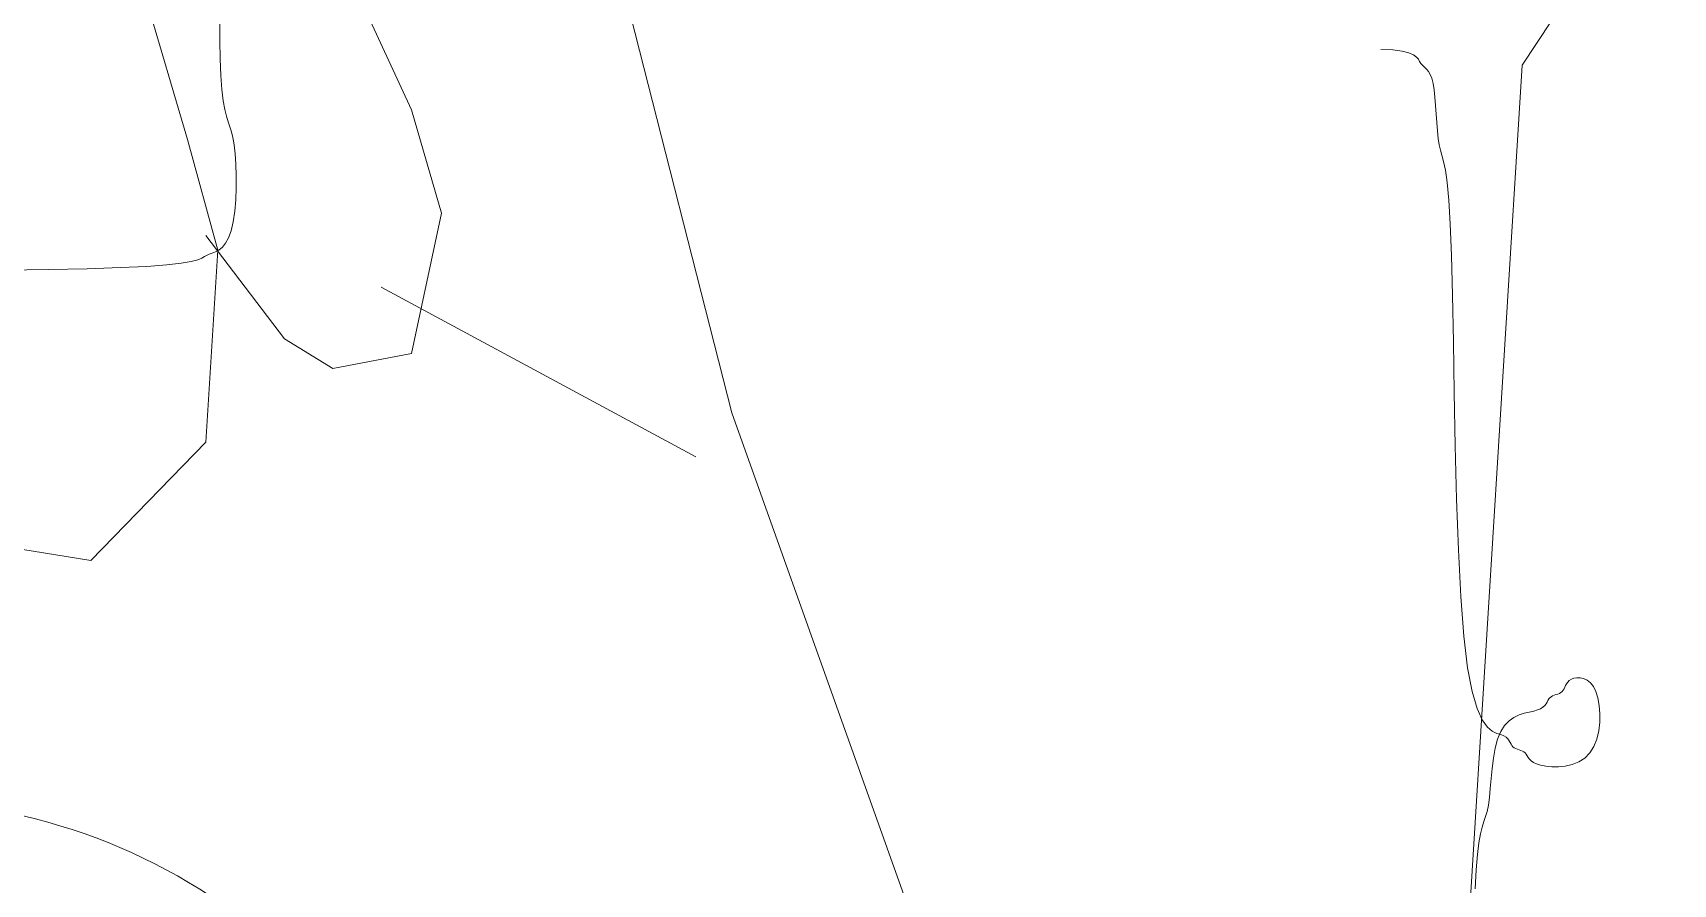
# Model space of a CAD drawing. Header units: millimetres. Extents: x 42 to 552, y 43 to 535.
# Drawn here: x 285.312 to 285.4556, y 504.4771 to 504.5516 of the extents above; entities that cross this region are included whole.
import ezdxf

# ---------------------------------------------------------------- set-up
doc = ezdxf.new("R2010")
doc.units = ezdxf.units.MM
doc.header["$LTSCALE"] = 0.75
doc.header["$MEASUREMENT"] = 0
doc.layers.add('Gramado', color=9, linetype='Continuous', lineweight=0)

# ---------------------------------------------------------------- blocks, each defined once
blk = doc.blocks.new('arbusto8vista')
for p, q in [((-0.6893776737786936, 0.252942070611283), (-0.6893524515479328, 0.2496382583964873)), ((-0.6893524515479328, 0.2496382583964873), (-0.6892767848556218, 0.2464730676732358)), ((-0.4861288197421629, 0.2481028351820811), (-0.4839965679725537, 0.2480319513756513)), ((-0.4839965679725537, 0.2480319513756513), (-0.4823876586702056, 0.2478382023047345)), ((-0.4823876586702056, 0.2478382023047345), (-0.4812201227984474, 0.2475499414919113)), ((-0.4812201227984474, 0.2475499414919113), (-0.4804119913206932, 0.247195522459748)), ((-0.4804119913206932, 0.247195522459748), (-0.4798812952003289, 0.2468032987308248)), ((-0.6892767848556218, 0.2464730676732358), (-0.6891506737017892, 0.2435851199330301)), ((-0.4798812952003289, 0.2468032987308248), (-0.4795460654007115, 0.2464016238277225)), ((-0.4795460654007115, 0.2464016238277225), (-0.4793243328851986, 0.2460188512729786)), ((-0.4793243328851986, 0.2460188512729786), (-0.4791341286172326, 0.2456833345892022)), ((-0.4791341286172326, 0.2456833345892022), (-0.4789092467657952, 0.2454118756604942)), ((-0.4789092467657952, 0.2454118756604942), (-0.4786465343225359, 0.2451750698171367)), ((-0.4786465343225359, 0.2451750698171367), (-0.4783586014847003, 0.2449319607509466)), ((-0.4783586014847003, 0.2449319607509466), (-0.4780580584495908, 0.244641592153755)), ((-0.4780580584495908, 0.244641592153755), (-0.4777575154145097, 0.2442630077173646)), ((-0.4777575154145097, 0.2442630077173646), (-0.4774695825766742, 0.2437552511336065)), ((-0.6891506737017892, 0.2435851199330301), (-0.6889741180864064, 0.2411130366674143)), ((-0.4774695825766742, 0.2437552511336065), (-0.4772068701334149, 0.2430773660943117)), ((-0.4772068701334149, 0.2430773660943117), (-0.4769819882819775, 0.2421883962912972)), ((-0.4769819882819775, 0.2421883962912972), (-0.4768033438205634, 0.2410647131790711)), ((-0.6889741180864064, 0.2411130366674143), (-0.6887492198620748, 0.2391534328276066)), ((-0.6887492198620748, 0.2391534328276066), (-0.6884864882915736, 0.2376348972035771)), ((-0.4768033438205634, 0.2410647131790711), (-0.4766625299509712, 0.2397519992629213)), ((-0.4766625299509712, 0.2397519992629213), (-0.4765469364759269, 0.2383132648108131)), ((-0.6884864882915736, 0.2376348972035771), (-0.6881985344903114, 0.23644401204497)), ((-0.6881985344903114, 0.23644401204497), (-0.6878979695736689, 0.2354673596014436)), ((-0.6878979695736689, 0.2354673596014436), (-0.6875974046570263, 0.2345915221226704)), ((-0.4765469364759269, 0.2383132648108131), (-0.4764439531981566, 0.2368115200907255)), ((-0.4764439531981566, 0.2368115200907255), (-0.4763409699203862, 0.2353097753706521)), ((-0.6875974046570263, 0.2345915221226704), (-0.6873094508557642, 0.2337030818582804)), ((-0.6873094508557642, 0.2337030818582804), (-0.687046719285263, 0.232688621057946)), ((-0.687046719285263, 0.232688621057946), (-0.6868218210609314, 0.2314347219713113)), ((-0.4763409699203862, 0.2353097753706521), (-0.4762253764453703, 0.2338710409185438)), ((-0.4762253764453703, 0.2338710409185438), (-0.4760845625757781, 0.2325583270023799)), ((-0.6868218210609314, 0.2314347219713113), (-0.6866463162953096, 0.2298615721412887)), ((-0.6866463162953096, 0.2298615721412887), (-0.6865275610898891, 0.2280237802837775)), ((-0.4760845625757781, 0.2325583270023799), (-0.4759059181143357, 0.2314346438901538)), ((-0.4759059181143357, 0.2314346438901538), (-0.4756810362628983, 0.2305146941200462)), ((-0.4756810362628983, 0.2305146941200462), (-0.475418323819639, 0.2296199493111573)), ((-0.6865275610898891, 0.2280237802837775), (-0.6864718605432927, 0.2260095604079595)), ((-0.475418323819639, 0.2296199493111573), (-0.4751303909818319, 0.2285235733527458)), ((-0.4751303909818319, 0.2285235733527458), (-0.4748298479467223, 0.2269987301341558)), ((-0.4748298479467223, 0.2269987301341558), (-0.4745293049116128, 0.2248185835446748)), ((-0.6864718605432927, 0.2260095604079595), (-0.6864855197541146, 0.223907126522974)), ((-0.4745293049116128, 0.2248185835446748), (-0.4742413720738057, 0.2217562974735898)), ((-0.6865748438210346, 0.2218046926379884), (-0.6867461378427038, 0.2197904727621705)), ((-0.6864855197541146, 0.223907126522974), (-0.6865748438210346, 0.2218046926379884)), ((-0.4742413720738057, 0.2217562974735898), (-0.473978659630518, 0.2175850358102167)), ((-0.6867461378427038, 0.2197904727621705), (-0.6870057069177165, 0.2179526809046592)), ((-0.6873598561447238, 0.2163795310746366), (-0.6878096362205213, 0.2151361335976674)), ((-0.6870057069177165, 0.2179526809046592), (-0.6873598561447238, 0.2163795310746366)), ((-0.473978659630518, 0.2175850358102167), (-0.4737537777790806, 0.2120779624438569)), ((-0.6901131827768552, 0.2126829422086161), (-0.6906890694159245, 0.2124477035291648)), ((-0.6895120748251031, 0.2130189964628073), (-0.6901131827768552, 0.2126829422086161)), ((-0.6889109668733511, 0.2135062743841303), (-0.6895120748251031, 0.2130189964628073)), ((-0.6883350802342818, 0.2141951840649483), (-0.6889109668733511, 0.2135062743841303)), ((-0.6878096362205213, 0.2151361335976674), (-0.6883350802342818, 0.2141951840649483)), ((-0.7125768541623074, 0.2097487384021832), (-0.7194075880867672, 0.2096080141080137)), ((-0.7067297459229565, 0.2099272692231295), (-0.7125768541623074, 0.2097487384021832)), ((-0.7021100680139796, 0.2101520080212822), (-0.7067297459229565, 0.2099272692231295)), ((-0.6986253427479596, 0.2104145533462116), (-0.7021100680139796, 0.2101520080212822)), ((-0.6960990218543941, 0.2107023030223445), (-0.6986253427479596, 0.2104145533462116)), ((-0.6943545570628089, 0.2110026548740649), (-0.6960990218543941, 0.2107023030223445)), ((-0.6932154001026163, 0.2113030067257995), (-0.6943545570628089, 0.2110026548740649)), ((-0.6925050027033421, 0.2115907564019182), (-0.6932154001026163, 0.2113030067257995)), ((-0.692046816594484, 0.2118533017268618), (-0.6925050027033421, 0.2115907564019182)), ((-0.6916642935054824, 0.2120780405250002), (-0.692046816594484, 0.2118533017268618)), ((-0.691214513429685, 0.2122628723320901), (-0.6916642935054824, 0.2120780405250002)), ((-0.6906890694159245, 0.2124477035291648), (-0.691214513429685, 0.2122628723320901)), ((-0.4737537777790806, 0.2120779624438569), (-0.4735730314650937, 0.2051111576078171)), ((-0.7194075880867672, 0.2096080141080137), (-0.7268940724679567, 0.2094924941650476)), ((-0.4735730314650937, 0.2051111576078171), (-0.4734175046275766, 0.196972366911524)), ((-0.4734175046275766, 0.196972366911524), (-0.4732619759538181, 0.1880522523083812)), ((-0.4732619759538181, 0.1880522523083812), (-0.4730812241311924, 0.1787414757518064)), ((-0.4730812241311924, 0.1787414757518064), (-0.4728500278470165, 0.1694306991952459)), ((-0.4728500278470165, 0.1694306991952459), (-0.4725431657886645, 0.1605105845920889)), ((-0.4725431657886645, 0.1605105845920889), (-0.4721354166434537, 0.1523717938957958)), ((-0.4721354166434537, 0.1523717938957958), (-0.4716015590987297, 0.145404989059756)), ((-0.4716015590987297, 0.145404989059756), (-0.4709268807986007, 0.1399021163677645)), ((-0.4709268807986007, 0.1399021163677645), (-0.4701387052143389, 0.1357602594249414)), ((-0.4527696652317559, 0.1378773675843803), (-0.4531259163113361, 0.1376526287862276)), ((-0.4523198851559869, 0.1380495973683651), (-0.4527696652317559, 0.1378773675843803)), ((-0.4517944411422263, 0.1381462144037755), (-0.4523198851559869, 0.1380495973683651)), ((-0.4512185545031286, 0.1381420146444299), (-0.4517944411422263, 0.1381462144037755)), ((-0.4506174465513766, 0.1380117940441181), (-0.4512185545031286, 0.1381420146444299)), ((-0.450016338599653, 0.1377303485566728), (-0.4506174465513766, 0.1380117940441181)), ((-0.4701387052143389, 0.1357602594249414), (-0.4692748647740075, 0.1327777861667983)), ((-0.4560485160589565, 0.1349704767268634), (-0.4563112476294577, 0.1348297588886282)), ((-0.4557605622576943, 0.1350859920439262), (-0.4560485160589565, 0.1349704767268634)), ((-0.4554599973410518, 0.1351889067104253), (-0.4557605622576943, 0.1350859920439262)), ((-0.4551594324244093, 0.1352918225969404), (-0.4554599973410518, 0.1351889067104253)), ((-0.4548714786231471, 0.1354073415740658), (-0.4551594324244093, 0.1352918225969404)), ((-0.4546087470526459, 0.1355480655123813), (-0.4548714786231471, 0.1354073415740658)), ((-0.4543838488283143, 0.1357265962825096), (-0.4546087470526459, 0.1355480655123813)), ((-0.4542041405105977, 0.1359513350806481), (-0.4543838488283143, 0.1357265962825096)), ((-0.4540559604403995, 0.1362138804055917), (-0.4542041405105977, 0.1359513350806481)), ((-0.4539203924036883, 0.1365016300817103), (-0.4540559604403995, 0.1362138804055917)), ((-0.4537785201864608, 0.1368019819334449), (-0.4539203924036883, 0.1365016300817103)), ((-0.4536114275746854, 0.1371023337851653), (-0.4537785201864608, 0.1368019819334449)), ((-0.4534001983543021, 0.1373900834612982), (-0.4536114275746854, 0.1371023337851653)), ((-0.4531259163113361, 0.1376526287862276), (-0.4534001983543021, 0.1373900834612982)), ((-0.4494404519605553, 0.1372724741358837), (-0.450016338599653, 0.1377303485566728)), ((-0.4489150079467947, 0.1366129667355835), (-0.4494404519605553, 0.1372724741358837)), ((-0.4484652278710257, 0.1357266223095621), (-0.4489150079467947, 0.1366129667355835)), ((-0.4481142312698125, 0.134602939197336), (-0.4484652278710257, 0.1357266223095621)), ((-0.4692748647740075, 0.1327777861667983), (-0.4683731919056129, 0.130753064528804)), ((-0.4601511829184233, 0.13213932255141), (-0.4610150023953281, 0.1319240409767133)), ((-0.4593630264614035, 0.1323167963792997), (-0.4601511829184233, 0.13213932255141)), ((-0.4586883645341686, 0.1325005694649519), (-0.4593630264614035, 0.1323167963792997)), ((-0.4581545198429353, 0.13272529738461), (-0.4586883645341686, 0.1325005694649519)), ((-0.4577467798787893, 0.1329878300010279), (-0.4581545198429353, 0.13272529738461)), ((-0.4574399233290762, 0.1332755657486189), (-0.4577467798787893, 0.1329878300010279)), ((-0.4572087288811133, 0.1335759030617965), (-0.4574399233290762, 0.1332755657486189)), ((-0.4570279752222746, 0.133876240374974), (-0.4572087288811133, 0.1335759030617965)), ((-0.4568724410398772, 0.134163976122565), (-0.4570279752222746, 0.133876240374974)), ((-0.4567169050212954, 0.1344265087389687), (-0.4568724410398772, 0.134163976122565)), ((-0.4565361458537893, 0.1346512366586268), (-0.4567169050212954, 0.1344265087389687)), ((-0.4563112476294577, 0.1348297588886282), (-0.4565361458537893, 0.1346512366586268)), ((-0.4478767305756151, 0.1332902252811721), (-0.4481142312698125, 0.134602939197336)), ((-0.4477653364446894, 0.1318514908290638), (-0.4478767305756151, 0.1332902252811721)), ((-0.4683731919056129, 0.130753064528804), (-0.4674715190372183, 0.1294844624464702)), ((-0.4674715190372183, 0.1294844624464702), (-0.4666076785968869, 0.12877034785528)), ((-0.4644702803029475, 0.1298026971182367), (-0.4651449422301539, 0.1287367717407903)), ((-0.4636821238459277, 0.1306102797259712), (-0.4644702803029475, 0.1298026971182367)), ((-0.4628183043690228, 0.1312036265685634), (-0.4636821238459277, 0.1306102797259712)), ((-0.4619166533821613, 0.1316268446506257), (-0.4628183043690228, 0.1312036265685634)), ((-0.4610150023953281, 0.1319240409767133), (-0.4619166533821613, 0.1316268446506257)), ((-0.447971310498076, 0.1288480013889171), (-0.4477926595334054, 0.1303497461089904)), ((-0.4477926595334054, 0.1303497461089904), (-0.4477653364446894, 0.1318514908290638)), ((-0.4666076785968869, 0.12877034785528), (-0.4658195030126251, 0.1284090886907165)), ((-0.4656787868449044, 0.1273883498304116), (-0.4660865262734717, 0.1258130905893324)), ((-0.4658195030126251, 0.1284090886907165), (-0.4651448247124961, 0.1281990528882773)), ((-0.4651449422301539, 0.1287367717407903), (-0.4656787868449044, 0.1273883498304116)), ((-0.4651448247124961, 0.1281990528882773), (-0.4646109671677721, 0.1279743140901246)), ((-0.4646109671677721, 0.1279743140901246), (-0.4642032180225613, 0.1277117687651952)), ((-0.4642032180225613, 0.1277117687651952), (-0.4638963559641809, 0.1274240190890623)), ((-0.4638963559641809, 0.1274240190890623), (-0.4636651596800334, 0.1271236672373419)), ((-0.4636651596800334, 0.1271236672373419), (-0.4634844078574076, 0.1268233153856073)), ((-0.4634844078574076, 0.1268233153856073), (-0.4633288791836492, 0.1265355657094887)), ((-0.4633288791836492, 0.1265355657094887), (-0.4631733523461037, 0.126273020384545)), ((-0.4488330386806467, 0.1260965530206448), (-0.4483138999950427, 0.1274092669368088)), ((-0.4483138999950427, 0.1274092669368088), (-0.447971310498076, 0.1288480013889171)), ((-0.466393381369528, 0.1240866064610913), (-0.4666245729866318, 0.1222845098892833)), ((-0.4660865262734717, 0.1258130905893324), (-0.466393381369528, 0.1240866064610913)), ((-0.4631733523461037, 0.126273020384545), (-0.4629926060321168, 0.1260482815864066)), ((-0.4629926060321168, 0.1260482815864066), (-0.4627677241806794, 0.125869750765446)), ((-0.4627677241806794, 0.125869750765446), (-0.4625050117374201, 0.1257290264712907)), ((-0.4625050117374201, 0.1257290264712907), (-0.4622170788995845, 0.1256135065283104)), ((-0.4622170788995845, 0.1256135065283104), (-0.4619165358645034, 0.1255105887609318)), ((-0.4619165358645034, 0.1255105887609318), (-0.4616159928293939, 0.1254076709935674)), ((-0.4616159928293939, 0.1254076709935674), (-0.4613280599915868, 0.1252921510505871)), ((-0.4613280599915868, 0.1252921510505871), (-0.4610653475482991, 0.1251514267564318)), ((-0.4610653475482991, 0.1251514267564318), (-0.4608404656968617, 0.1249728959354712)), ((-0.4608404656968617, 0.1249728959354712), (-0.4606586685331138, 0.1247481571373328)), ((-0.4606586685331138, 0.1247481571373328), (-0.4604957857471561, 0.1244856118123892)), ((-0.4604957857471561, 0.1244856118123892), (-0.4603202909277115, 0.1241978621362705)), ((-0.4603202909277115, 0.1241978621362705), (-0.4601006576634745, 0.1238975102845359)), ((-0.4601006576634745, 0.1238975102845359), (-0.4598053595431679, 0.1235971584328155)), ((-0.4598053595431679, 0.1235971584328155), (-0.4594028701554578, 0.1233094087566826)), ((-0.4514917853902887, 0.1234270180820971), (-0.4504408973627676, 0.1240865254823973)), ((-0.4504408973627676, 0.1240865254823973), (-0.4495413372112012, 0.1249728699084187)), ((-0.4495413372112012, 0.1249728699084187), (-0.4488330386806467, 0.1260965530206448)), ((-0.4666245729866318, 0.1222845098892833), (-0.4668053219784269, 0.1204824133174753)), ((-0.4594028701554578, 0.1233094087566826), (-0.458861663089067, 0.1230468634317532)), ((-0.458861663089067, 0.1230468634317532), (-0.4581502119326899, 0.1228221246336005)), ((-0.4581502119326899, 0.1228221246336005), (-0.4572506517811235, 0.1226498948496157)), ((-0.4572506517811235, 0.1226498948496157), (-0.4561997637536024, 0.1225532778142053)), ((-0.4561997637536024, 0.1225532778142053), (-0.4550479904754354, 0.122557477573551)), ((-0.4550479904754354, 0.122557477573551), (-0.4538457745719313, 0.1226876981738627)), ((-0.4538457745719313, 0.1226876981738627), (-0.4526435586684556, 0.1229691436613081)), ((-0.4526435586684556, 0.1229691436613081), (-0.4514917853902887, 0.1234270180820971)), ((-0.4669608491985286, 0.1187559291892484), (-0.4671163755004955, 0.117180669948155)), ((-0.4668053219784269, 0.1204824133174753), (-0.4669608491985286, 0.1187559291892484)), ((-0.4672971217379711, 0.1158322480377905), (-0.4675220035894085, 0.1147516202746459)), ((-0.4671163755004955, 0.117180669948155), (-0.4672971217379711, 0.1158322480377905)), ((-0.4683731919056129, 0.1120012224435243), (-0.468673734940694, 0.1108071805901005)), ((-0.4680726488705034, 0.1129684287962647), (-0.4683731919056129, 0.1120012224435243)), ((-0.4677847160326962, 0.1138411209670522), (-0.4680726488705034, 0.1129684287962647)), ((-0.4675220035894085, 0.1147516202746459), (-0.4677847160326962, 0.1138411209670522)), ((-0.4689616677785295, 0.1092539819172345), (-0.4692243802217888, 0.1072093051061955)), ((-0.468673734940694, 0.1108071805901005), (-0.4689616677785295, 0.1092539819172345)), ((-0.4692243802217888, 0.1072093051061955), (-0.4694492620732262, 0.1045408288382248)), ((-0.4694492620732262, 0.1045408288382248), (-0.4696258048351183, 0.101169790380041))]:
    blk.add_line(p, q)
blk.add_arc((-0.1254403831663069, 0.01555100415625077), 0.1010134482592243, 44.75922524125048, 126.7621042314083)
blk = doc.blocks.new('arbusto2vista')
for p, q in [((-0.2437933636612115, 0.2606370195019849), (-0.1938131823787899, 0.3364288530888189)), ((-0.3129613901987796, 0.2302225393213462), (-0.3283130932442191, 0.290340814939043)), ((-0.3606046065466444, 0.2541405629542055), (-0.3653689281813968, 0.270301389733163)), ((-0.3457822725717961, 0.2670692243773942), (-0.34101795093693, 0.2567262952388774)), ((-0.2558501207208224, 0.06711573378700564), (-0.2437933636612115, 0.2606370195019849)), ((-0.34101795093693, 0.2567262952388774), (-0.338371105584315, 0.247676232242668)), ((-0.3579577611940294, 0.2444440668868424), (-0.3606046065466444, 0.2541405629542055)), ((-0.338371105584315, 0.247676232242668), (-0.34101795093693, 0.235394003890633)), ((-0.3521347014180947, 0.2366868700329405), (-0.3590164993349845, 0.2457369330292067)), ((-0.3590164993349845, 0.2276368070367312), (-0.3579577611940294, 0.2444440668868424)), ((-0.3161376046219857, 0.2263439408944237), (-0.3436647962895449, 0.2412119015310736)), ((-0.3478997488538198, 0.2341011377483255), (-0.3521347014180947, 0.2366868700329405)), ((-0.34101795093693, 0.235394003890633), (-0.3478997488538198, 0.2341011377483255)), ((-0.25420142336975, 0.0653821061761164), (-0.3129613901987796, 0.2302225393213462)), ((-0.3690745116750804, 0.2172938778982143), (-0.3590164993349845, 0.2276368070367312)), ((-0.3812500002973138, 0.2192331771117324), (-0.3690745116750804, 0.2172938778982143))]:
    blk.add_line(p, q)

msp = doc.modelspace()

# ---------------------------------------------------------------- block references
at = {"layer": 'Gramado', "xscale": 0.5, "yscale": 0.5, "zscale": 0.5}
for p in [(285.362506121478, 504.4260773757333), (285.6730797508817, 504.4260773757333)]:
    msp.add_blockref('arbusto8vista', p, dxfattribs=at)
at = {"layer": 'Gramado'}
msp.add_blockref('arbusto2vista', (285.6861905511387, 504.2881261748403), dxfattribs=at)

doc.saveas('drawing.dxf')
